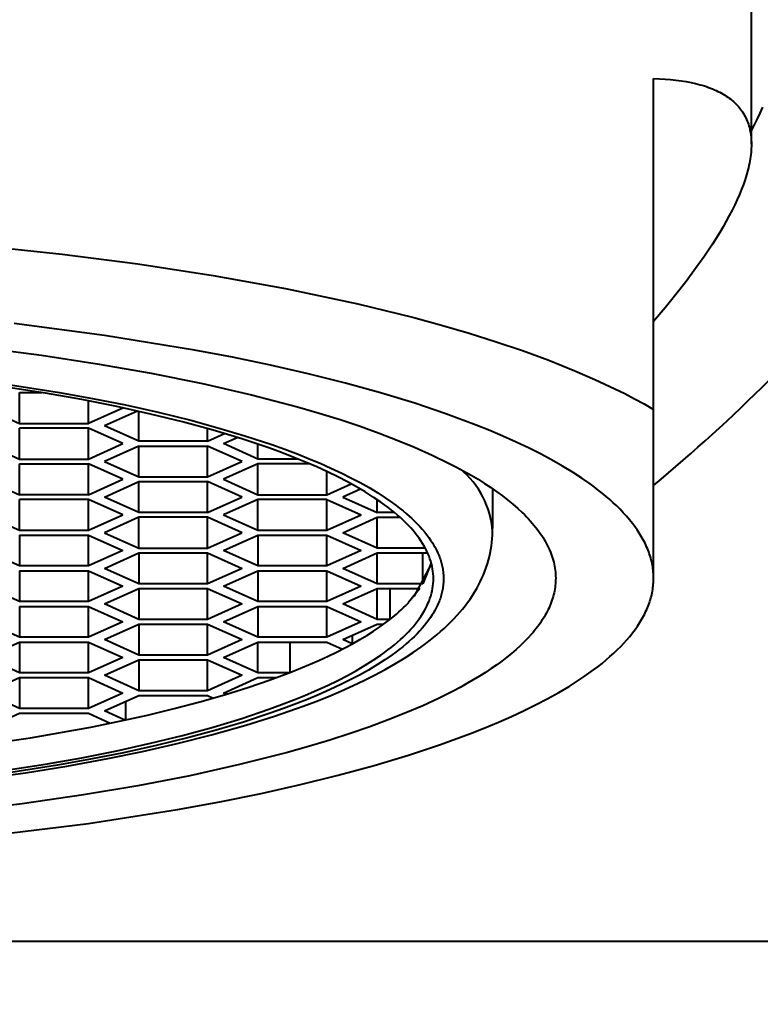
# Model space of a CAD drawing. Extents: x -13271 to -12677, y -11108 to -10688.
# Drawn here: x -12805.92 to -12798.35, y -10984.54 to -10974.56 of the extents above; entities that cross this region are included whole.
import ezdxf

# ---------------------------------------------------------------- set-up
doc = ezdxf.new("R2010")
doc.units = 0
doc.header["$LTSCALE"] = 7
doc.layers.get('0').update_dxf_attribs({"color": 2, "linetype": 'CONTINUOUS'})
doc.layers.get('Defpoints').update_dxf_attribs({"linetype": 'CONTINUOUS'})
for name, color, linetype in [('DWG', 7, 'CONTINUOUS'), ('Make2D 표시선', 7, 'CONTINUOUS'), ('PRT0006_DXF_CONTINUOUS_LINE', 7, 'CONTINUOUS')]:
    doc.layers.add(name, color=color, linetype=linetype)
doc.styles.add('DD', font='romans', dxfattribs={"bigfont": 'GHS.shx'})
doc.dimstyles.new('CWC', dxfattribs={"dimscale": 0, "dimtxt": 3.5, "dimasz": 3.5, "dimexe": 2, "dimexo": 1, "dimgap": 1, "dimtad": 1, "dimdec": 4, "dimdsep": 46, "dimtxsty": 'DD', "dimcen": 3, "dimclrd": 2, "dimclre": 2, "dimclrt": 2, "dimadec": 3, "dimazin": 2, "dimtfac": 1, "dimtdec": 4, "dimtmove": 0, "dimatfit": 3, "dimfxl": 0, "dimtvp": 1, "dimtolj": 1, "dimtzin": 0, "dimlwd": -1, "dimlwe": -1, "dimarcsym": 0})

# ---------------------------------------------------------------- blocks, each defined once
blk = doc.blocks.new('A$C364C3DC7')
at = {"color": 2}
for p, q in [((27.9374, 38.9194), (28.1704, 38.9194)), ((27.9374, 38.6041), (27.9374, 38.9189)), ((28.6408, 38.6041), (28.6408, 38.8349)), ((27.5857, 38.7618), (27.9374, 38.6041)), ((28.9923, 38.7617), (28.6408, 38.6041)), ((29.1412, 38.7309), (28.804, 38.5797)), ((28.9855, 38.7649), (28.9925, 38.7618)), ((29.1558, 38.4221), (29.1558, 38.7276)), ((27.9374, 38.6041), (28.6408, 38.6041)), ((28.6408, 38.5553), (27.9374, 38.5553)), ((27.9374, 38.24), (27.9374, 38.5548)), ((28.6408, 38.24), (28.6408, 38.5548)), ((28.9925, 38.3977), (28.641, 38.5552)), ((29.1558, 38.4221), (28.8042, 38.5796)), ((29.8592, 38.4221), (29.8592, 38.5506)), ((29.8592, 38.4221), (30.0332, 38.5001)), ((27.5859, 38.3976), (27.9374, 38.24)), ((28.6408, 38.24), (28.9923, 38.3976)), ((29.8592, 38.4221), (29.1558, 38.4221)), ((30.0224, 38.3977), (30.1625, 38.4605)), ((30.3741, 38.24), (30.0226, 38.3976)), ((29.1556, 38.3732), (28.804, 38.2156)), ((29.1558, 38.3733), (29.8592, 38.3733)), ((29.1558, 38.0579), (29.1558, 38.3728)), ((29.8592, 38.0579), (29.8592, 38.3728)), ((30.2109, 38.2156), (29.8594, 38.3732)), ((30.3741, 38.24), (30.3741, 38.3915)), ((27.9374, 38.24), (28.6408, 38.24)), ((28.8042, 38.2155), (29.1558, 38.0579)), ((29.8592, 38.0579), (30.2107, 38.2155)), ((30.7838, 38.24), (30.3741, 38.24)), ((27.9374, 38.1912), (28.6408, 38.1912)), ((27.9374, 37.8759), (27.9374, 38.1907)), ((28.6408, 37.8759), (28.6408, 38.1907)), ((28.9925, 38.0335), (28.641, 38.1911)), ((30.3739, 38.1911), (30.0224, 38.0335)), ((30.9012, 38.1912), (30.3741, 38.1912)), ((30.3741, 37.8759), (30.3741, 38.1907)), ((31.0775, 37.8759), (31.0775, 38.1123)), ((27.5859, 38.0335), (27.9374, 37.8759)), ((28.6408, 37.8759), (28.9923, 38.0335)), ((28.804, 37.8515), (29.1556, 38.0091)), ((29.1558, 38.0579), (29.8592, 38.0579)), ((29.1558, 38.0092), (29.8592, 38.0092)), ((29.1558, 37.6938), (29.1558, 38.0087)), ((29.8592, 37.6938), (29.8592, 38.0087)), ((30.2109, 37.8515), (29.8594, 38.0091)), ((30.0226, 38.0335), (30.3741, 37.8759)), ((31.0775, 37.8759), (31.3254, 37.987)), ((31.4216, 37.9325), (31.2408, 37.8515)), ((28.6408, 37.8759), (27.9374, 37.8759)), ((28.6408, 37.8271), (27.9374, 37.8271)), ((27.9374, 37.5118), (27.9374, 37.8266)), ((28.6408, 37.5118), (28.6408, 37.8266)), ((28.9925, 37.6694), (28.641, 37.827)), ((29.1558, 37.6938), (28.8042, 37.8514)), ((29.8592, 37.6938), (30.2107, 37.8514)), ((30.3741, 37.8271), (30.0224, 37.6694)), ((30.3741, 37.8759), (31.0775, 37.8759)), ((30.3741, 37.5118), (30.3741, 37.8271)), ((31.0775, 37.8271), (30.3741, 37.8271)), ((31.0775, 37.5118), (31.0775, 37.8271)), ((31.0775, 37.8271), (31.4293, 37.6694)), ((31.241, 37.8514), (31.5925, 37.6938)), ((31.5925, 37.6938), (31.5925, 37.8249)), ((27.5859, 37.6693), (27.9374, 37.5118)), ((28.6408, 37.5118), (28.9923, 37.6693)), ((29.1558, 37.645), (28.804, 37.4874)), ((29.8592, 37.6938), (29.1558, 37.6938)), ((29.8592, 37.645), (29.1558, 37.645)), ((29.1558, 37.3297), (29.1558, 37.645)), ((29.8592, 37.3297), (29.8592, 37.6445)), ((30.2109, 37.4874), (29.8594, 37.6449)), ((30.0226, 37.6693), (30.3741, 37.5118)), ((31.0775, 37.5118), (31.4293, 37.6694)), ((31.2408, 37.4874), (31.5925, 37.645)), ((31.768, 37.6938), (31.5925, 37.6938)), ((31.5925, 37.645), (31.8246, 37.645)), ((31.5925, 37.3297), (31.5925, 37.645)), ((27.9374, 37.5118), (28.6408, 37.5118)), ((30.3741, 37.5118), (31.0775, 37.5118)), ((27.9374, 37.463), (28.6408, 37.463)), ((27.9374, 37.4625), (27.9374, 37.1476)), ((28.6408, 37.463), (28.9925, 37.3053)), ((28.6408, 37.1476), (28.6408, 37.463)), ((28.804, 37.4874), (29.1558, 37.3297)), ((29.8592, 37.3297), (30.2107, 37.4873)), ((30.0224, 37.3053), (30.3739, 37.4629)), ((30.3741, 37.463), (31.0775, 37.463)), ((30.3741, 37.4625), (30.3741, 37.1476)), ((31.0775, 37.463), (31.4293, 37.3053)), ((31.0775, 37.1476), (31.0775, 37.463)), ((31.5925, 37.3297), (31.2408, 37.4874)), ((27.9374, 37.1476), (27.5859, 37.3052)), ((28.9925, 37.3053), (28.6408, 37.1476)), ((29.1558, 37.3297), (29.8592, 37.3297)), ((30.3741, 37.1476), (30.0226, 37.3052)), ((31.4293, 37.3053), (31.0775, 37.1476)), ((32.0833, 37.3297), (31.5925, 37.3297)), ((28.804, 37.1232), (29.1558, 37.2809)), ((29.1558, 37.2809), (29.1558, 36.9656)), ((29.1558, 37.2809), (29.8592, 37.2809)), ((29.8592, 37.2809), (30.2109, 37.1233)), ((29.8592, 36.9656), (29.8592, 37.2809)), ((31.2408, 37.1232), (31.5925, 37.2809)), ((31.5925, 36.9656), (31.5925, 37.2809)), ((31.5925, 37.2809), (32.1074, 37.2809)), ((32.0591, 36.9656), (32.0591, 37.2809)), ((28.6408, 37.1476), (27.9374, 37.1476)), ((29.1558, 36.9656), (28.804, 37.1232)), ((30.2109, 37.1232), (29.8592, 36.9656)), ((31.0775, 37.1476), (30.3741, 37.1476)), ((31.5925, 36.9656), (31.2408, 37.1232)), ((31.9697, 36.8363), (32.1479, 37.1661)), ((32.1445, 37.1787), (32.0591, 36.9656)), ((27.9374, 37.0989), (28.6408, 37.0989)), ((27.9374, 37.0984), (27.9374, 36.7835)), ((28.6408, 37.0989), (28.9925, 36.9412)), ((28.6408, 36.7835), (28.6408, 37.0989)), ((30.0224, 36.9412), (30.3741, 37.0989)), ((30.3741, 37.0989), (30.3741, 36.7835)), ((30.3741, 37.0989), (31.0775, 37.0989)), ((31.0775, 37.0989), (31.4293, 36.9412)), ((31.0775, 36.7835), (31.0775, 37.0989)), ((27.9374, 36.7835), (27.5859, 36.9411)), ((28.9925, 36.9412), (28.6408, 36.7835)), ((28.804, 36.7591), (29.1558, 36.9168)), ((29.8592, 36.9656), (29.1558, 36.9656)), ((29.1558, 36.9168), (29.1558, 36.6015)), ((29.1558, 36.9168), (29.8592, 36.9168)), ((29.8592, 36.6015), (29.8592, 36.9168)), ((29.8592, 36.9168), (30.2109, 36.7591)), ((30.3741, 36.7835), (30.0224, 36.9412)), ((31.4293, 36.9412), (31.0775, 36.7835)), ((31.2408, 36.7591), (31.5925, 36.9168)), ((32.0591, 36.9656), (31.5925, 36.9656)), ((31.5925, 36.6015), (31.5925, 36.9168)), ((31.5925, 36.9168), (32.0284, 36.9168)), ((31.7245, 36.6033), (31.7245, 36.9168)), ((32.0284, 36.9168), (31.9103, 36.7703)), ((28.6408, 36.7835), (27.9374, 36.7835)), ((27.9374, 36.7347), (28.6408, 36.7347)), ((27.9374, 36.7341), (27.9374, 36.4194)), ((28.6408, 36.7347), (28.9925, 36.5771)), ((28.6408, 36.4194), (28.6408, 36.7347)), ((29.1558, 36.6015), (28.804, 36.7591)), ((30.2109, 36.7591), (29.8592, 36.6015)), ((30.0224, 36.5771), (30.3741, 36.7347)), ((31.0775, 36.7835), (30.3741, 36.7835)), ((30.3741, 36.7347), (30.3741, 36.4194)), ((30.3741, 36.7347), (31.0775, 36.7347)), ((31.0775, 36.4194), (31.0775, 36.7347)), ((31.0775, 36.7347), (31.4293, 36.5771)), ((31.5925, 36.6015), (31.2408, 36.7591)), ((31.8983, 36.7577), (31.8846, 36.7436)), ((31.8984, 36.7576), (31.9104, 36.7701)), ((29.8592, 36.6015), (29.1558, 36.6015)), ((31.7222, 36.6015), (31.5925, 36.6015)), ((27.9374, 36.4194), (27.5857, 36.5771)), ((28.9925, 36.5771), (28.6408, 36.4194)), ((28.804, 36.395), (29.1558, 36.5527)), ((29.1558, 36.5527), (29.1558, 36.2373)), ((29.1558, 36.5527), (29.8591, 36.5527)), ((29.8592, 36.5527), (30.2109, 36.395)), ((29.8592, 36.2373), (29.8592, 36.5527)), ((30.3741, 36.4194), (30.0224, 36.5771)), ((31.4293, 36.5771), (31.0775, 36.4194)), ((31.2408, 36.395), (31.5925, 36.5527)), ((31.5925, 36.5527), (31.6573, 36.5527)), ((31.6589, 36.5538), (31.6604, 36.5549)), ((28.6408, 36.4194), (27.9374, 36.4194)), ((31.0775, 36.4194), (30.3741, 36.4194)), ((31.341, 36.3537), (31.341, 36.4399)), ((27.5857, 36.2129), (27.9374, 36.3706)), ((27.9374, 36.3706), (28.6408, 36.3706)), ((27.9374, 36.3706), (27.9374, 36.0553)), ((28.6408, 36.3706), (28.9925, 36.2129)), ((28.6408, 36.0553), (28.6408, 36.3706)), ((29.1558, 36.2373), (28.804, 36.395)), ((30.2109, 36.395), (29.8592, 36.2373)), ((30.0224, 36.2129), (30.3741, 36.3706)), ((30.3741, 36.0553), (30.3741, 36.3706)), ((30.3741, 36.3706), (31.0775, 36.3706)), ((30.703, 36.0601), (30.703, 36.3706)), ((31.0775, 36.3706), (31.238, 36.2987)), ((31.3374, 36.3517), (31.2408, 36.395)), ((27.9374, 36.0553), (27.5857, 36.2129)), ((28.9925, 36.2129), (28.6408, 36.0553)), ((29.8591, 36.2373), (29.1558, 36.2373)), ((30.3741, 36.0553), (30.0224, 36.2129)), ((28.804, 36.0309), (29.1558, 36.1886)), ((29.1558, 36.1886), (29.8592, 36.1886)), ((29.1558, 36.1886), (29.1558, 35.8732)), ((29.8592, 36.1886), (30.2109, 36.0309)), ((29.8592, 35.8732), (29.8592, 36.1886)), ((27.5857, 35.8488), (27.9374, 36.0065)), ((28.6408, 36.0553), (27.9374, 36.0553)), ((27.9374, 36.0065), (27.9374, 35.6912)), ((27.9374, 36.0065), (28.6408, 36.0065)), ((28.6408, 36.0065), (28.9925, 35.8488)), ((28.6408, 35.6912), (28.6408, 36.0065)), ((29.1558, 35.8732), (28.804, 36.0309)), ((30.2109, 36.0309), (29.8592, 35.8732)), ((30.0224, 35.8488), (30.3741, 36.0065)), ((30.6906, 36.0553), (30.3741, 36.0553)), ((30.3741, 36.0065), (30.561, 36.0065)), ((27.9374, 35.6912), (27.5857, 35.8488)), ((28.9925, 35.8488), (28.6408, 35.6912)), ((28.804, 35.6668), (29.1558, 35.8244)), ((29.8592, 35.8732), (29.1558, 35.8732)), ((29.1558, 35.8244), (29.8592, 35.8244)), ((29.8592, 35.8244), (29.9177, 35.7982)), ((30.0491, 35.8368), (30.0224, 35.8488)), ((30.0564, 35.839), (30.0564, 35.8641)), ((29.022, 35.575), (29.022, 35.7645)), ((27.5857, 35.4847), (27.9374, 35.6424)), ((28.6408, 35.6912), (27.9374, 35.6912)), ((27.9374, 35.6424), (28.6408, 35.6424)), ((28.6408, 35.6424), (28.865, 35.5419)), ((29.013, 35.5731), (28.804, 35.6668))]:
    blk.add_line(p, q, dxfattribs=at)
at = {"layer": 'Make2D 표시선'}
for p, q in [((35.416, 41.4564), (35.416, 43.2204)), ((34.416, 38.7469), (34.416, 42.1274)), ((34.416, 37.0332), (34.416, 38.7469)), ((32.7706, 37.9373), (32.7706, 37.5307)), ((32.7706, 37.5), (32.7706, 37.5024)), ((34.416, 37.0122), (34.416, 37.0332))]:
    blk.add_line(p, q, dxfattribs=at)
for points in [[(35.416, 41.599), (35.4474, 41.6569), (35.4773, 41.7155), (35.5054, 41.775), (35.5317, 41.8353)], [(34.416, 42.1274), (34.4761, 42.1254), (34.5343, 42.1222), (34.5908, 42.1177), (34.6455, 42.112), (34.6985, 42.1051), (34.7496, 42.097), (34.7989, 42.0877), (34.8464, 42.0771), (34.892, 42.0654), (34.9142, 42.059), (34.9359, 42.0524), (34.9571, 42.0454), (34.9778, 42.0382), (34.9981, 42.0306), (35.018, 42.0227), (35.0373, 42.0146), (35.0562, 42.0061), (35.0746, 41.9973), (35.0926, 41.9882), (35.1101, 41.9788), (35.1271, 41.9691), (35.1436, 41.9591), (35.1597, 41.9488), (35.1753, 41.9382), (35.1904, 41.9272), (35.205, 41.916), (35.2192, 41.9045), (35.2328, 41.8926), (35.246, 41.8804), (35.2587, 41.868), (35.2709, 41.8552), (35.2827, 41.8421), (35.2939, 41.8288), (35.3047, 41.8151), (35.315, 41.8011), (35.3248, 41.7868), (35.3341, 41.7721), (35.3429, 41.7572), (35.3512, 41.742), (35.359, 41.7265), (35.3663, 41.7106), (35.3731, 41.6945), (35.3794, 41.678), (35.3853, 41.6612), (35.3906, 41.6442), (35.3954, 41.6268), (35.3997, 41.6091), (35.4035, 41.5911), (35.4069, 41.5728), (35.4097, 41.5541), (35.412, 41.5352), (35.4137, 41.516), (35.415, 41.4964), (35.4158, 41.4766), (35.416, 41.4564), (35.4158, 41.4359), (35.415, 41.4152), (35.4137, 41.3942), (35.412, 41.3729), (35.4097, 41.3514), (35.4069, 41.3296), (35.4035, 41.3075), (35.3997, 41.2851), (35.3954, 41.2625), (35.3906, 41.2396), (35.3853, 41.2165), (35.3794, 41.1931), (35.3663, 41.1455), (35.3512, 41.0968), (35.3341, 41.0472), (35.315, 40.9965), (35.2939, 40.9448), (35.2709, 40.8921), (35.246, 40.8385), (35.2192, 40.7838), (35.1904, 40.7282), (35.1597, 40.6717), (35.1271, 40.6142), (35.0926, 40.5557), (35.018, 40.4361), (34.9359, 40.3128), (34.8464, 40.186), (34.7496, 40.0558), (34.6455, 39.9221), (34.5343, 39.7851), (34.416, 39.6449)], [(27.5986, 40.4166), (28.373, 40.3341), (29.1453, 40.2344), (29.915, 40.1161), (30.6567, 39.9821), (31.3939, 39.8256), (31.9662, 39.6849), (32.2505, 39.6075), (32.5333, 39.5249), (32.8063, 39.4393), (33.0774, 39.3477), (33.346, 39.2492), (33.6117, 39.1432), (33.8177, 39.0542), (34.0209, 38.9591), (34.1212, 38.909), (34.2206, 38.857), (34.3189, 38.803), (34.416, 38.7469)], [(34.416, 37.0332), (34.4156, 37.0508), (34.4148, 37.0684), (34.4135, 37.0859), (34.4118, 37.1034), (34.4096, 37.1209), (34.4071, 37.1383), (34.4041, 37.1557), (34.4008, 37.173), (34.3971, 37.1902), (34.393, 37.2073), (34.3885, 37.2244), (34.3836, 37.2413), (34.3784, 37.2581), (34.3729, 37.2749), (34.367, 37.2915), (34.3608, 37.3079), (34.3534, 37.3263), (34.3456, 37.3446), (34.3374, 37.3626), (34.3288, 37.3805), (34.3199, 37.3982), (34.3107, 37.4158), (34.3011, 37.4332), (34.2911, 37.4503), (34.2704, 37.4842), (34.2485, 37.5174), (34.2255, 37.5498), (34.2016, 37.5816), (34.1713, 37.6194), (34.1399, 37.6562), (34.1073, 37.692), (34.0738, 37.7269), (34.0393, 37.7609), (34.004, 37.7941), (33.9679, 37.8265), (33.9312, 37.8581), (33.8912, 37.8911), (33.8505, 37.9234), (33.8093, 37.9549), (33.7675, 37.9856), (33.6823, 38.045), (33.5954, 38.1017), (33.4855, 38.1688), (33.3736, 38.2325), (33.2601, 38.2931), (33.1451, 38.351), (33.012, 38.4143), (32.8775, 38.4747), (32.7418, 38.5323), (32.6051, 38.5874), (32.2932, 38.7037), (31.9778, 38.8099), (31.625, 38.9177), (31.2695, 39.0161), (30.8865, 39.1124), (30.5015, 39.2004), (30.1147, 39.2807), (29.7266, 39.3542), (28.8065, 39.5041), (27.8821, 39.6244)], [(27.579, 39.3757), (28.1626, 39.3005), (28.7313, 39.2148), (29.281, 39.1188), (29.8076, 39.013), (30.3072, 38.898), (30.7765, 38.7745), (30.9987, 38.7098), (31.2122, 38.6434), (31.4166, 38.5752), (31.6117, 38.5055), (31.7972, 38.4343), (31.9728, 38.3619), (32.1535, 38.2813), (32.3221, 38.1995), (32.4018, 38.1582), (32.4784, 38.1167), (32.5519, 38.075), (32.6223, 38.033), (32.6896, 37.9909), (32.7539, 37.9487), (32.815, 37.9063), (32.873, 37.8638), (32.928, 37.8212), (32.9798, 37.7786), (33.0286, 37.7359), (33.0744, 37.6932), (33.0962, 37.6719), (33.1172, 37.6505), (33.1374, 37.6292), (33.1569, 37.6078), (33.1757, 37.5865), (33.1937, 37.5652), (33.211, 37.5439), (33.2276, 37.5226), (33.2434, 37.5014), (33.2585, 37.4801), (33.2729, 37.4589), (33.2865, 37.4377), (33.2995, 37.4165), (33.3117, 37.3954), (33.3232, 37.3743), (33.3341, 37.3533), (33.3442, 37.3322), (33.3536, 37.3112), (33.3624, 37.2903), (33.3704, 37.2694), (33.3778, 37.2485), (33.3846, 37.2277), (33.3906, 37.2069), (33.396, 37.1862), (33.4008, 37.1655), (33.4049, 37.1449), (33.4083, 37.1244), (33.4111, 37.1039), (33.4133, 37.0834), (33.4148, 37.0631), (33.4157, 37.0427), (33.416, 37.0225), (33.4158, 37.004), (33.415, 36.9854), (33.4137, 36.9668), (33.4119, 36.9481), (33.4096, 36.9294), (33.4067, 36.9106), (33.4033, 36.8918), (33.3993, 36.873), (33.3948, 36.8541), (33.3898, 36.8351), (33.3842, 36.8161), (33.3781, 36.7971), (33.3713, 36.778), (33.3641, 36.7589), (33.3562, 36.7398), (33.3478, 36.7206), (33.3388, 36.7014), (33.3292, 36.6821), (33.319, 36.6629), (33.3083, 36.6436), (33.297, 36.6242), (33.285, 36.6049), (33.2725, 36.5855), (33.2594, 36.5661), (33.2456, 36.5467), (33.2313, 36.5273), (33.2163, 36.5078), (33.2008, 36.4883), (33.1846, 36.4689), (33.1678, 36.4494), (33.1323, 36.4104), (33.0944, 36.3713), (33.0539, 36.3323), (33.0109, 36.2933), (32.9654, 36.2543), (32.9173, 36.2153), (32.8666, 36.1764), (32.8134, 36.1376), (32.7575, 36.0988), (32.6991, 36.0602), (32.6381, 36.0216), (32.5745, 35.9833), (32.5083, 35.945), (32.4395, 35.907), (32.3682, 35.8691), (32.2178, 35.794), (32.0572, 35.7198), (31.8865, 35.6468), (31.7059, 35.575), (31.5156, 35.5045), (31.3158, 35.4356), (31.1069, 35.3682), (30.889, 35.3027), (30.6625, 35.2389), (30.1854, 35.1175), (29.6787, 35.0047), (29.1459, 34.9013), (28.5911, 34.8078), (27.9638, 34.7174), (27.3205, 34.6397)], [(32.2706, 37.0181), (32.2705, 37.0037), (32.27, 36.9893), (32.2691, 36.9749), (32.2679, 36.9606), (32.2663, 36.9463), (32.2644, 36.932), (32.2622, 36.9178), (32.2596, 36.9036), (32.2567, 36.8895), (32.2534, 36.8755), (32.2499, 36.8615), (32.246, 36.8476), (32.2419, 36.8338), (32.2375, 36.8201), (32.2327, 36.8065), (32.2277, 36.793), (32.2218, 36.778), (32.2156, 36.7631), (32.209, 36.7484), (32.2021, 36.7339), (32.195, 36.7194), (32.1875, 36.7051), (32.1798, 36.691), (32.1718, 36.677), (32.1636, 36.6631), (32.1551, 36.6494), (32.1374, 36.6224), (32.1188, 36.5959), (32.0995, 36.5701), (32.0758, 36.5402), (32.0511, 36.5112), (32.0256, 36.4829), (31.9994, 36.4553), (31.9724, 36.4284), (31.9447, 36.4021), (31.9165, 36.3765), (31.8877, 36.3515), (31.8528, 36.3225), (31.8174, 36.2943), (31.7814, 36.2668), (31.7448, 36.24), (31.6702, 36.1884), (31.594, 36.1393), (31.5028, 36.0845), (31.4101, 36.0325), (31.3159, 35.983), (31.2206, 35.9358), (31.11, 35.884), (30.9982, 35.8347), (30.8854, 35.7877), (30.7718, 35.7427), (30.6363, 35.6917), (30.4998, 35.6431), (30.2246, 35.5527), (29.9467, 35.4704), (29.6669, 35.395), (29.334, 35.3135), (28.9994, 35.2394), (28.6633, 35.1722), (28.3261, 35.1111), (27.5637, 34.9933)], [(27.5796, 39.0407), (28.3443, 38.9219), (28.6823, 38.8604), (29.019, 38.7927), (29.3542, 38.7181), (29.6877, 38.6359), (29.9654, 38.5605), (30.241, 38.4783), (30.5141, 38.388), (30.6495, 38.3396), (30.784, 38.2888), (30.8968, 38.2439), (31.0087, 38.1971), (31.1196, 38.148), (31.2294, 38.0964), (31.3239, 38.0492), (31.4172, 37.9998), (31.5092, 37.9479), (31.5995, 37.8933), (31.6752, 37.8444), (31.7492, 37.793), (31.7854, 37.7664), (31.8212, 37.739), (31.8564, 37.7109), (31.8909, 37.682), (31.9194, 37.6571), (31.9475, 37.6316), (31.9749, 37.6054), (32.0017, 37.5786), (32.0277, 37.5511), (32.053, 37.5229), (32.0774, 37.494), (32.1009, 37.4643), (32.1201, 37.4385), (32.1385, 37.4121), (32.156, 37.3852), (32.1645, 37.3716), (32.1726, 37.3578), (32.1806, 37.3438), (32.1882, 37.3297), (32.1956, 37.3155), (32.2027, 37.3011), (32.2095, 37.2866), (32.216, 37.272), (32.2222, 37.2572), (32.2281, 37.2423), (32.2331, 37.2288), (32.2377, 37.2153), (32.2421, 37.2016), (32.2463, 37.1879), (32.2501, 37.174), (32.2536, 37.1601), (32.2568, 37.1461), (32.2597, 37.1321), (32.2622, 37.118), (32.2645, 37.1038), (32.2664, 37.0896), (32.2679, 37.0754), (32.2691, 37.0611), (32.27, 37.0468), (32.2705, 37.0324), (32.2706, 37.0181)], [(32.1665, 37.0181), (32.166, 37.0432), (32.1644, 37.0684), (32.1617, 37.0937), (32.1578, 37.1191), (32.1529, 37.1446), (32.1468, 37.1702), (32.1396, 37.1958), (32.1311, 37.2216), (32.1216, 37.2475), (32.1108, 37.2734), (32.0988, 37.2994), (32.0856, 37.3254), (32.0712, 37.3515), (32.0555, 37.3777), (32.0386, 37.4039), (32.0205, 37.4302), (32.001, 37.4565), (31.9803, 37.4829), (31.9583, 37.5092), (31.935, 37.5356), (31.9104, 37.562), (31.8845, 37.5884), (31.8573, 37.6149), (31.8288, 37.6413), (31.7989, 37.6677), (31.7677, 37.6941), (31.7351, 37.7205), (31.7012, 37.7468), (31.666, 37.7731), (31.6294, 37.7994), (31.5522, 37.8518), (31.4695, 37.9039), (31.3814, 37.9557), (31.2879, 38.0072), (31.189, 38.0583), (31.0847, 38.1089), (30.9751, 38.159), (30.8602, 38.2085), (30.7402, 38.2574), (30.615, 38.3056), (30.4847, 38.3531), (30.2095, 38.4456), (29.9154, 38.5345), (29.6036, 38.6196), (29.2751, 38.7003), (28.9315, 38.7764), (28.574, 38.8476), (28.2044, 38.9137), (27.4351, 39.0299)], [(27.4351, 35.0063), (28.2044, 35.1225), (28.574, 35.1886), (28.9315, 35.2598), (29.2751, 35.3359), (29.6036, 35.4167), (29.9154, 35.5017), (30.2095, 35.5906), (30.4847, 35.6831), (30.615, 35.7306), (30.7402, 35.7788), (30.8602, 35.8277), (30.9751, 35.8772), (31.0847, 35.9273), (31.189, 35.9779), (31.2879, 36.029), (31.3814, 36.0805), (31.4695, 36.1323), (31.5522, 36.1844), (31.6294, 36.2368), (31.666, 36.2631), (31.7012, 36.2894), (31.7351, 36.3158), (31.7677, 36.3421), (31.7989, 36.3685), (31.8288, 36.3949), (31.8573, 36.4213), (31.8845, 36.4478), (31.9104, 36.4742), (31.935, 36.5006), (31.9583, 36.527), (31.9803, 36.5533), (32.001, 36.5797), (32.0205, 36.606), (32.0386, 36.6323), (32.0555, 36.6585), (32.0712, 36.6847), (32.0856, 36.7108), (32.0988, 36.7368), (32.1108, 36.7628), (32.1216, 36.7888), (32.1311, 36.8146), (32.1396, 36.8404), (32.1468, 36.8661), (32.1529, 36.8916), (32.1578, 36.9171), (32.1617, 36.9425), (32.1644, 36.9678), (32.166, 36.993), (32.1665, 37.0181)], [(27.1551, 34.9201), (27.999, 35.0342), (28.4193, 35.1028), (28.8381, 35.1797), (29.1936, 35.2525), (29.5475, 35.3328), (29.8992, 35.4219), (30.2484, 35.5205), (30.544, 35.6134), (30.8365, 35.7155), (30.9654, 35.7642), (31.0934, 35.8153), (31.2203, 35.8689), (31.3461, 35.9251), (31.4565, 35.9774), (31.5655, 36.0321), (31.6732, 36.0895), (31.7792, 36.1499), (31.8703, 36.2054), (31.9597, 36.2635), (32.0471, 36.3245), (32.09, 36.3562), (32.1322, 36.3887), (32.1689, 36.418), (32.2051, 36.448), (32.2407, 36.4787), (32.2757, 36.5101), (32.3099, 36.5423), (32.3435, 36.5752), (32.3763, 36.6089), (32.4082, 36.6434), (32.4363, 36.6752), (32.4637, 36.7078), (32.4903, 36.741), (32.516, 36.7749), (32.5408, 36.8095), (32.5646, 36.8447), (32.5873, 36.8806), (32.609, 36.9171), (32.6281, 36.9516), (32.6461, 36.9866), (32.6631, 37.0222), (32.679, 37.0582), (32.6937, 37.0947), (32.7073, 37.1317), (32.7196, 37.1691), (32.7307, 37.2068), (32.7399, 37.2427), (32.748, 37.2789), (32.7548, 37.3153), (32.7605, 37.3519), (32.7649, 37.3887), (32.768, 37.4256), (32.7699, 37.4626), (32.7706, 37.4997)], [(27.6882, 34.399), (28.6421, 34.5175), (29.551, 34.6596), (29.9855, 34.7391), (30.4051, 34.8239), (30.8085, 34.914), (31.1946, 35.0091), (31.5622, 35.1091), (31.9105, 35.2135), (32.2386, 35.3222), (32.5459, 35.4347), (32.6915, 35.4922), (32.8316, 35.5507), (32.9662, 35.6099), (33.0951, 35.6699), (33.2183, 35.7306), (33.3357, 35.792), (33.4472, 35.8541), (33.5528, 35.9168), (33.6575, 35.9834), (33.7073, 36.017), (33.7555, 36.0507), (33.802, 36.0846), (33.8468, 36.1185), (33.8899, 36.1526), (33.9314, 36.1868), (33.9711, 36.2211), (34.0091, 36.2555), (34.0455, 36.29), (34.0801, 36.3245), (34.1131, 36.3591), (34.1443, 36.3938), (34.1738, 36.4285), (34.2016, 36.4633), (34.2273, 36.4974), (34.2513, 36.5316), (34.2736, 36.5658), (34.2842, 36.5829), (34.2943, 36.6), (34.304, 36.6172), (34.3134, 36.6343), (34.3223, 36.6514), (34.3308, 36.6686), (34.3389, 36.6857), (34.3466, 36.7029), (34.3539, 36.7201), (34.3608, 36.7372), (34.3673, 36.7544), (34.3733, 36.7716), (34.379, 36.7887), (34.3843, 36.8059), (34.3891, 36.8231), (34.3936, 36.8403), (34.3976, 36.8575), (34.4013, 36.8746), (34.4045, 36.8918), (34.4074, 36.909), (34.4098, 36.9262), (34.4119, 36.9434), (34.4135, 36.9606), (34.4148, 36.9778), (34.4156, 36.995), (34.416, 37.0122)], [(27.4105, 35.2989), (28.0511, 35.393), (28.6646, 35.5018), (28.9588, 35.5615), (29.2435, 35.6245), (29.5179, 35.6907), (29.7811, 35.7599), (30.0325, 35.8319), (30.2714, 35.9065), (30.4972, 35.9834), (30.7094, 36.0626), (30.9075, 36.1436), (31.0013, 36.1848), (31.0914, 36.2263), (31.1778, 36.2682), (31.2606, 36.3105), (31.3397, 36.353), (31.4151, 36.3958), (31.4867, 36.4388), (31.5547, 36.482), (31.6189, 36.5254), (31.6794, 36.5689), (31.7362, 36.6125), (31.7893, 36.6562), (31.8145, 36.678), (31.8387, 36.6999), (31.8621, 36.7218), (31.8845, 36.7437)]]:
    blk.add_lwpolyline(points, dxfattribs=at)
blk.add_arc((31.8764, 37.4417), 0.8962, 3.88488, 50.79241, dxfattribs=at)
blk = doc.blocks.new('*D10')
at = {"layer": 'Defpoints', "color": 0}
for p in [(-13543.8208, -12091.303), (-13353.8208, -12091.303), (-13353.8208, -12176.8407)]:
    blk.add_point(p, dxfattribs=at)
at = {"layer": 'DWG', "color": 2}
for p, q in [((-13543.8208, -12092.303), (-13543.8208, -12178.8407)), ((-13353.8208, -12092.303), (-13353.8208, -12178.8407)), ((-13540.3208, -12176.8407), (-13357.3208, -12176.8407))]:
    blk.add_line(p, q, dxfattribs=at)
for points in [[(-13540.3208, -12176.2574), (-13540.3208, -12177.424), (-13543.8208, -12176.8407)], [(-13357.3208, -12176.2574), (-13357.3208, -12177.424), (-13353.8208, -12176.8407)]]:
    blk.add_solid(points, dxfattribs=at)
at = {"layer": 'DWG', "color": 2, "insert": (-13448.8208, -12174.0907), "char_height": 3.5, "attachment_point": 5, "style": 'DD'}
blk.add_mtext('\\A1;190', dxfattribs=at)

msp = doc.modelspace()

# ---------------------------------------------------------------- linework, layer by layer
at = {"layer": 'PRT0006_DXF_CONTINUOUS_LINE', "color": 7, "linetype": 'Continuous'}
msp.add_line((-12792.45805, -10983.98392), (-12827.45805, -10983.98392), dxfattribs=at)
msp.add_open_spline([(-12799.44609, -10979.32325), (-12798.62913, -10978.64414), (-12797.11611, -10977.13467), (-12795.29372, -10974.54668), (-12794.13978, -10972.21554), (-12793.4489, -10970.32332), (-12793.03446, -10968.92556), (-12792.77842, -10967.77954), (-12792.61884, -10966.91472), (-12792.55364, -10966.50964), (-12792.5269, -10966.31815)], degree=3, knots=[0.71554395, 0.71554395, 0.71554395, 0.71554395, 0.77566484, 0.83603427, 0.894171, 0.92252281, 0.9501516, 0.97674837, 0.98903981, 1, 1, 1, 1], dxfattribs=at)

# ---------------------------------------------------------------- block references
at = {"layer": 'DWG'}
msp.add_blockref('A$C364C3DC7', (-12833.86213, -11017.29374), dxfattribs=at)

# ---------------------------------------------------------------- dimensions: what is measured, and where the dimension line sits
dim = msp.add_linear_dim(base=(-12714.95805, -11068.02168), p1=(-12904.95805, -10982.48392), p2=(-12714.95805, -10982.48392), dimstyle='CWC', override={"dimscale": 1}, dxfattribs=at)
dim.commit()
dim.dimension.update_dxf_attribs({"geometry": '*D10', "text_midpoint": (-12809.95805, -11068.02168), "dimtype": 128, "insert": (638.86273, 1108.81904)})

doc.saveas('drawing.dxf')
